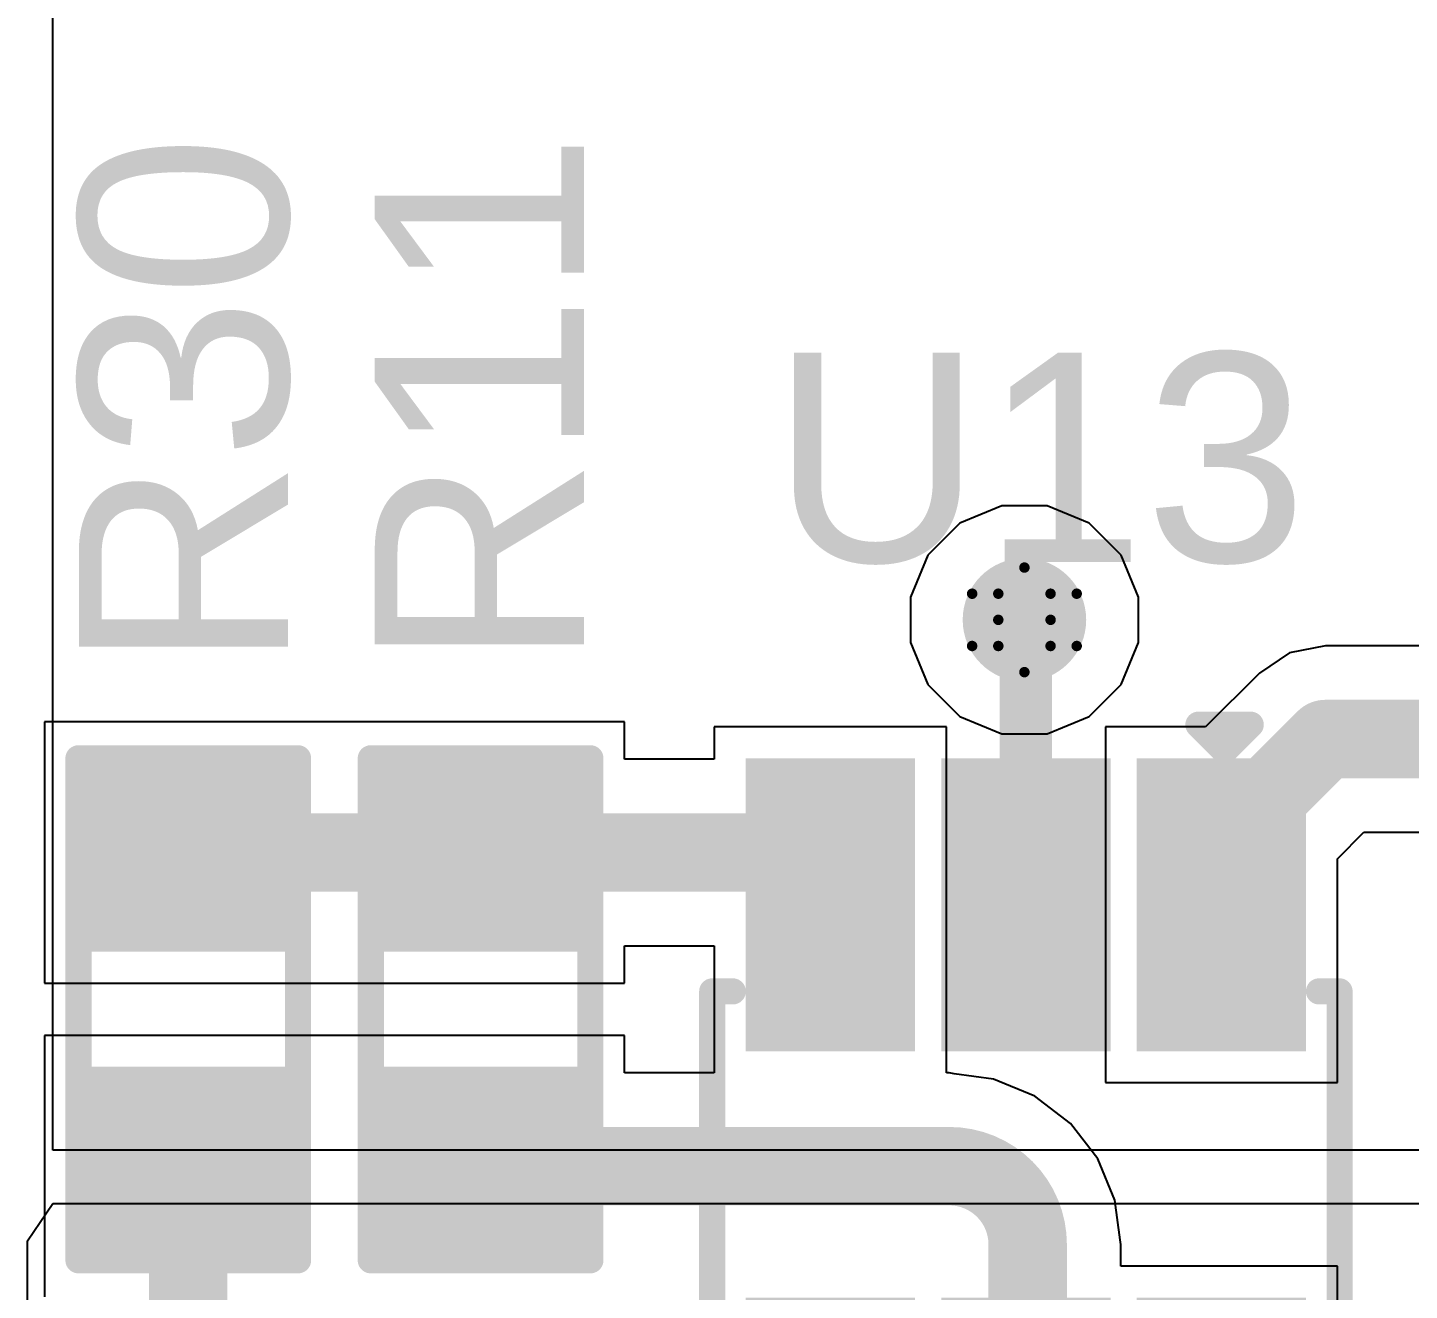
# Model space of a CAD drawing. Header units: inches. Extents: x 24 to 500, y 68 to 269.
# Drawn here: x 375.67 to 382.38, y 108.41 to 114.54 of the extents above; entities that cross this region are included whole.
import ezdxf

# ---------------------------------------------------------------- set-up
doc = ezdxf.new("R2010")
doc.units = ezdxf.units.IN
for name, color, linetype in [('Bottom Layer', 5, 'Continuous'), ('Drill Drawing', 1, 'Continuous'), ('Layer 1', 16, 'Continuous'), ('Layer 2', 76, 'Continuous'), ('Top Layer', 1, 'Continuous'), ('Top Overlay', 2, 'Continuous'), ('Top Paste', 8, 'Continuous'), ('Top Solder', 216, 'Continuous'), ('Via Holes', 16, 'Continuous')]:
    doc.layers.add(name, color=color, linetype=linetype)
doc.styles.add('Arial', font='', dxfattribs={"height": 0.2})
doc.styles.get('Arial').set_extended_font_data('Arial')

# ---------------------------------------------------------------- blocks, each defined once
blk = doc.blocks.new('SOT_23_6_33')
at = {"layer": 'Top Layer'}
for points in [[(-1.92000505, 1.26000002), (-0.70000495, 1.26000002), (-0.70000495, 0.64000126), (-1.92000505, 0.64000126)], [(0.70000749, 1.26000002), (1.92000759, 1.26000002), (1.92000759, 0.64000126), (0.70000749, 0.64000126)], [(-1.92000251, 0.30998922), (-0.70000241, 0.30998922), (-0.70000241, -0.31000954), (-1.92000251, -0.31000954)], [(0.70000495, 0.30998922), (1.92000505, 0.30998922), (1.92000505, -0.31000954), (0.70000495, -0.31000954)], [(-1.92000505, -0.64001904), (-0.70000495, -0.64001904), (-0.70000495, -1.2600178), (-1.92000505, -1.2600178)], [(0.70000495, -0.64002158), (1.92000505, -0.64002158), (1.92000505, -1.26002034), (0.70000495, -1.26002034)]]:
    blk.add_hatch(color=1, dxfattribs=at).paths.add_polyline_path(points)
at = {"layer": 'Top Paste'}
for points in [[(-1.92000505, 1.26000002), (-0.70000495, 1.26000002), (-0.70000495, 0.64000126), (-1.92000505, 0.64000126)], [(0.70000749, 1.26000002), (1.92000759, 1.26000002), (1.92000759, 0.64000126), (0.70000749, 0.64000126)], [(-1.92000251, 0.30998922), (-0.70000241, 0.30998922), (-0.70000241, -0.31000954), (-1.92000251, -0.31000954)], [(0.70000495, 0.30998922), (1.92000505, 0.30998922), (1.92000505, -0.31000954), (0.70000495, -0.31000954)], [(-1.92000505, -0.64001904), (-0.70000495, -0.64001904), (-0.70000495, -1.2600178), (-1.92000505, -1.2600178)], [(0.70000495, -0.64002158), (1.92000505, -0.64002158), (1.92000505, -1.26002034), (0.70000495, -1.26002034)]]:
    blk.add_hatch(color=8, dxfattribs=at).paths.add_polyline_path(points)
at = {"layer": 'Top Solder'}
for points in [[(-2.02160505, 1.36160002), (-0.5984049499999999, 1.36160002), (-0.5984049499999999, 0.53840126), (-2.02160505, 0.53840126)], [(0.5984074899999999, 1.36160002), (2.02160759, 1.36160002), (2.02160759, 0.53840126), (0.5984074899999999, 0.53840126)], [(-2.02160251, 0.41158922), (-0.5984024099999999, 0.41158922), (-0.5984024099999999, -0.41160954), (-2.02160251, -0.41160954)], [(0.5984049499999999, 0.41158922), (2.02160505, 0.41158922), (2.02160505, -0.41160954), (0.5984049499999999, -0.41160954)], [(-2.02160505, -0.53841904), (-0.5984049499999999, -0.53841904), (-0.5984049499999999, -1.3616178), (-2.02160505, -1.3616178)], [(0.5984049499999999, -0.53842158), (2.02160505, -0.53842158), (2.02160505, -1.36162034), (0.5984049499999999, -1.36162034)]]:
    blk.add_hatch(color=216, dxfattribs=at).paths.add_polyline_path(points)
at = {"layer": 'Top Overlay'}
for points in [[(0.86362286, 1.52398984, 0.127, 0.127, 0), (-0.8889746000000001, 1.52398984, 0.127, 0.127, 0)], [(-0.8889746000000001, 1.42401544, 0.127, 0.127, 0), (-0.8889746000000001, 1.52398984, 0.127, 0.127, 0)], [(0.86362794, 1.42401544, 0.127, 0.127, 0), (0.86362286, 1.52398984, 0.127, 0.127, 0)], [(-2.0573746, 0.96518984, 0.127, 0.127, 0), (-2.1843746, 1.09218984, 0.127, 0.127, 0)], [(-2.18437206, 0.8381873, 0.127, 0.127, 0), (-2.1843746, 1.09218984, 0.127, 0.127, 0)], [(-2.18437206, 0.8381873, 0.127, 0.127, 0), (-2.0573746, 0.96518984, 0.127, 0.127, 0)], [(-0.88897206, -1.52400762, 0.127, 0.127, 0), (-0.8889746000000001, -1.4239875, 0.127, 0.127, 0)], [(0.8636254, -1.52401016, 0.127, 0.127, 0), (0.8636254, -1.42398496, 0.127, 0.127, 0)], [(0.8636254, -1.52401016, 0.127, 0.127, 0), (-0.88897206, -1.52400762, 0.127, 0.127, 0)]]:
    blk.add_lwpolyline(points, format="xyseb", dxfattribs=at)
for points in [[(-0.9207246, 1.52398984, 0.0635, 0.0635, 1), (-0.8572246, 1.52398984, 0.0635, 0.0635, 1)], [(-0.9207246, 1.52398984, 0.0635, 0.0635, 1), (-0.8572246, 1.52398984, 0.0635, 0.0635, 1)], [(0.8318728599999999, 1.52398984, 0.0635, 0.0635, 1), (0.8953728599999999, 1.52398984, 0.0635, 0.0635, 1)], [(0.8318728599999999, 1.52398984, 0.0635, 0.0635, 1), (0.8953728599999999, 1.52398984, 0.0635, 0.0635, 1)], [(-0.9207246, 1.42401544, 0.0635, 0.0635, 1), (-0.8572246, 1.42401544, 0.0635, 0.0635, 1)], [(0.8318779399999999, 1.42401544, 0.0635, 0.0635, 1), (0.8953779399999999, 1.42401544, 0.0635, 0.0635, 1)], [(-2.2161246, 1.09218984, 0.0635, 0.0635, 1), (-2.1526246, 1.09218984, 0.0635, 0.0635, 1)], [(-2.2161246, 1.09218984, 0.0635, 0.0635, 1), (-2.1526246, 1.09218984, 0.0635, 0.0635, 1)], [(-2.0891246, 0.96518984, 0.0635, 0.0635, 1), (-2.0256246, 0.96518984, 0.0635, 0.0635, 1)], [(-2.0891246, 0.96518984, 0.0635, 0.0635, 1), (-2.0256246, 0.96518984, 0.0635, 0.0635, 1)], [(-2.21612206, 0.8381873, 0.0635, 0.0635, 1), (-2.15262206, 0.8381873, 0.0635, 0.0635, 1)], [(-2.21612206, 0.8381873, 0.0635, 0.0635, 1), (-2.15262206, 0.8381873, 0.0635, 0.0635, 1)], [(-0.9207246, -1.4239875, 0.0635, 0.0635, 1), (-0.8572246, -1.4239875, 0.0635, 0.0635, 1)], [(0.8318754, -1.42398496, 0.0635, 0.0635, 1), (0.8953753999999999, -1.42398496, 0.0635, 0.0635, 1)], [(-0.92072206, -1.52400762, 0.0635, 0.0635, 1), (-0.8572220599999999, -1.52400762, 0.0635, 0.0635, 1)], [(-0.92072206, -1.52400762, 0.0635, 0.0635, 1), (-0.8572220599999999, -1.52400762, 0.0635, 0.0635, 1)], [(0.8318754, -1.52401016, 0.0635, 0.0635, 1), (0.8953753999999999, -1.52401016, 0.0635, 0.0635, 1)], [(0.8318754, -1.52401016, 0.0635, 0.0635, 1), (0.8953753999999999, -1.52401016, 0.0635, 0.0635, 1)]]:
    blk.add_lwpolyline(points, format="xyseb", close=True, dxfattribs=at)
blk = doc.blocks.new('R___0603_130')
at = {"layer": 'Top Layer'}
for points in [[(-0.38101016, 0.4445), (-0.38101016, -0.4445), (-1.14301016, -0.4445), (-1.14301016, 0.4445)], [(1.14298984, 0.4445), (1.14298984, -0.4445), (0.38098984, -0.4445), (0.38098984, 0.4445)]]:
    blk.add_hatch(color=1, dxfattribs=at).paths.add_polyline_path(points)
at = {"layer": 'Top Paste'}
for points in [[(-0.38101016, 0.4445), (-0.38101016, -0.4445), (-1.14301016, -0.4445), (-1.14301016, 0.4445)], [(1.14298984, 0.4445), (1.14298984, -0.4445), (0.38098984, -0.4445), (0.38098984, 0.4445)]]:
    blk.add_hatch(color=8, dxfattribs=at).paths.add_polyline_path(points)
at = {"layer": 'Top Solder'}
for points in [[(-0.27941016, 0.5460999999999999), (-0.27941016, -0.5460999999999999), (-1.24461016, -0.5460999999999999), (-1.24461016, 0.5460999999999999)], [(1.24458984, 0.5460999999999999), (1.24458984, -0.5460999999999999), (0.27938984, -0.5460999999999999), (0.27938984, 0.5460999999999999)]]:
    blk.add_hatch(color=216, dxfattribs=at).paths.add_polyline_path(points)
at = {"layer": 'Top Overlay'}
for points in [[(1.21918984, 0.5334, 0.127, 0.127, 0), (-1.21921016, 0.5334, 0.127, 0.127, 0)], [(-1.21921016, -0.5334, 0.127, 0.127, 0), (-1.21921016, 0.5334, 0.127, 0.127, 0)], [(1.2191873, -0.5333974599999999, 0.127, 0.127, 0), (1.21918984, 0.5334, 0.127, 0.127, 0)], [(-1.21921016, -0.5334, 0.127, 0.127, 0), (1.2191873, -0.5333974599999999, 0.127, 0.127, 0)]]:
    blk.add_lwpolyline(points, format="xyseb", dxfattribs=at)
for points in [[(-1.25096016, 0.5334, 0.0635, 0.0635, 1), (-1.18746016, 0.5334, 0.0635, 0.0635, 1)], [(-1.25096016, 0.5334, 0.0635, 0.0635, 1), (-1.18746016, 0.5334, 0.0635, 0.0635, 1)], [(1.18743984, 0.5334, 0.0635, 0.0635, 1), (1.25093984, 0.5334, 0.0635, 0.0635, 1)], [(1.18743984, 0.5334, 0.0635, 0.0635, 1), (1.25093984, 0.5334, 0.0635, 0.0635, 1)], [(-1.25096016, -0.5334, 0.0635, 0.0635, 1), (-1.18746016, -0.5334, 0.0635, 0.0635, 1)], [(-1.25096016, -0.5334, 0.0635, 0.0635, 1), (-1.18746016, -0.5334, 0.0635, 0.0635, 1)], [(1.1874373, -0.5333974599999999, 0.0635, 0.0635, 1), (1.2509373, -0.5333974599999999, 0.0635, 0.0635, 1)], [(1.1874373, -0.5333974599999999, 0.0635, 0.0635, 1), (1.2509373, -0.5333974599999999, 0.0635, 0.0635, 1)]]:
    blk.add_lwpolyline(points, format="xyseb", close=True, dxfattribs=at)
blk = doc.blocks.new('RES_0603_146')
at = {"layer": 'Top Layer'}
for points in [[(-0.3810076199999999, 0.44447714), (-0.3810076199999999, -0.44452286), (-1.14300762, -0.44452286), (-1.14300762, 0.44447714)], [(1.14298984, 0.44447968), (1.14298984, -0.44452032), (0.38098984, -0.44452032), (0.38098984, 0.44447968)]]:
    blk.add_hatch(color=1, dxfattribs=at).paths.add_polyline_path(points)
at = {"layer": 'Top Paste'}
for points in [[(-0.3810076199999999, 0.44447714), (-0.3810076199999999, -0.44452286), (-1.14300762, -0.44452286), (-1.14300762, 0.44447714)], [(1.14298984, 0.44447968), (1.14298984, -0.44452032), (0.38098984, -0.44452032), (0.38098984, 0.44447968)]]:
    blk.add_hatch(color=8, dxfattribs=at).paths.add_polyline_path(points)
at = {"layer": 'Top Solder'}
for points in [[(-0.27940762, 0.54607714), (-0.27940762, -0.54612286), (-1.24460762, -0.54612286), (-1.24460762, 0.54607714)], [(1.24458984, 0.54607968), (1.24458984, -0.54612032), (0.27938984, -0.54612032), (0.27938984, 0.54607968)]]:
    blk.add_hatch(color=216, dxfattribs=at).paths.add_polyline_path(points)
at = {"layer": 'Top Overlay'}
for points in [[(-1.21921016, 0.5333796799999999, 0.127, 0.127, 0), (1.21918984, 0.5333796799999999, 0.127, 0.127, 0)], [(-1.21921016, 0.5333796799999999, 0.127, 0.127, 0), (-1.21921016, -0.53342032, 0.127, 0.127, 0)], [(1.21918984, 0.5333796799999999, 0.127, 0.127, 0), (1.21919238, -0.53342032, 0.127, 0.127, 0)], [(-1.21921016, -0.53342032, 0.127, 0.127, 0), (1.21919238, -0.53342032, 0.127, 0.127, 0)]]:
    blk.add_lwpolyline(points, format="xyseb", dxfattribs=at)
for points in [[(-1.25096016, 0.5333796799999999, 0.0635, 0.0635, 1), (-1.18746016, 0.5333796799999999, 0.0635, 0.0635, 1)], [(-1.25096016, 0.5333796799999999, 0.0635, 0.0635, 1), (-1.18746016, 0.5333796799999999, 0.0635, 0.0635, 1)], [(1.18743984, 0.5333796799999999, 0.0635, 0.0635, 1), (1.25093984, 0.5333796799999999, 0.0635, 0.0635, 1)], [(1.18743984, 0.5333796799999999, 0.0635, 0.0635, 1), (1.25093984, 0.5333796799999999, 0.0635, 0.0635, 1)], [(-1.25096016, -0.53342032, 0.0635, 0.0635, 1), (-1.18746016, -0.53342032, 0.0635, 0.0635, 1)], [(-1.25096016, -0.53342032, 0.0635, 0.0635, 1), (-1.18746016, -0.53342032, 0.0635, 0.0635, 1)], [(1.18744238, -0.53342032, 0.0635, 0.0635, 1), (1.25094238, -0.53342032, 0.0635, 0.0635, 1)], [(1.18744238, -0.53342032, 0.0635, 0.0635, 1), (1.25094238, -0.53342032, 0.0635, 0.0635, 1)]]:
    blk.add_lwpolyline(points, format="xyseb", close=True, dxfattribs=at)

msp = doc.modelspace()

# ---------------------------------------------------------------- hatches: boundary and pattern name
at = {"layer": 'Bottom Layer'}
h = msp.add_hatch(color=5, dxfattribs=at)
edge = h.paths.add_edge_path()
edge.add_arc((380.51386432, 111.66837712), 0.2999994, 0, 360)
at = {"layer": 'Layer 1'}
h = msp.add_hatch(color=16, dxfattribs=at)
edge = h.paths.add_edge_path()
edge.add_arc((380.51386432, 111.66837712), 0.2999994, 0, 360)
at = {"layer": 'Layer 2'}
h = msp.add_hatch(color=76, dxfattribs=at)
edge = h.paths.add_edge_path()
edge.add_arc((380.51386432, 111.66837712), 0.2999994, 0, 360)
at = {"layer": 'Top Layer'}
h = msp.add_hatch(color=1, dxfattribs=at)
edge = h.paths.add_edge_path()
edge.add_arc((380.51386432, 111.66837712), 0.2999994, 0, 360)
at = {"layer": 'Via Holes'}
h = msp.add_hatch(color=7, dxfattribs=at)
edge = h.paths.add_edge_path()
edge.add_arc((380.51386432, 111.66837712), 0.1499997, 0, 360)

# ---------------------------------------------------------------- linework, layer by layer
at = {"layer": 'Bottom Layer'}
for p, q in [((375.7929999999999, 109.093), (375.7929999999999, 117.475)), ((380.40366642, 112.22237652), (380.20004986, 112.13803582)), ((380.62406222, 112.22237652), (380.40366642, 112.22237652)), ((380.82767878, 112.13803582), (380.62406222, 112.22237652)), ((380.20004986, 112.13803582), (380.04420562, 111.98219158)), ((380.98352302, 111.98219158), (380.82767878, 112.13803582)), ((380.04420562, 111.98219158), (379.95986492, 111.77857502)), ((381.06786372, 111.77857502), (380.98352302, 111.98219158)), ((379.95986492, 111.77857502), (379.95986492, 111.55817922)), ((381.06786372, 111.55817922), (381.06786372, 111.77857502)), ((379.95986492, 111.55817922), (380.04420562, 111.35456266)), ((380.98352302, 111.35456266), (381.06786372, 111.55817922)), ((380.04420562, 111.35456266), (380.20004986, 111.19871842)), ((380.82767878, 111.19871842), (380.98352302, 111.35456266)), ((380.20004986, 111.19871842), (380.40366642, 111.11437772)), ((380.62406222, 111.11437772), (380.82767878, 111.19871842)), ((380.40366642, 111.11437772), (380.62406222, 111.11437772)), ((384.6068, 109.093), (375.7929999999999, 109.093)), ((375.67097586, 108.6513194), (375.79300254, 108.83402414)), ((375.79300254, 108.83402414), (383.73446494, 108.83402414)), ((375.67097586, 107.10714926), (375.67097586, 108.6513194))]:
    msp.add_line(p, q, dxfattribs=at)
at = {"layer": 'Drill Drawing'}
for points in [[(380.38686432, 111.79537712, 0.0508, 0.0508, 0), (380.51386432, 111.92237712, 0.0508, 0.0508, 0)], [(380.51386432, 111.92237712, 0.0508, 0.0508, 0), (380.6408643199999, 111.79537712, 0.0508, 0.0508, 0)], [(380.25986432, 111.79537712, 0.0508, 0.0508, 0), (380.38686432, 111.66837712, 0.0508, 0.0508, 0)], [(380.25986432, 111.79537712, 0.0508, 0.0508, 0), (380.38686432, 111.79537712, 0.0508, 0.0508, 0)], [(380.6408643199999, 111.79537712, 0.0508, 0.0508, 0), (380.76786432, 111.79537712, 0.0508, 0.0508, 0)], [(380.6408643199999, 111.66837712, 0.0508, 0.0508, 0), (380.76786432, 111.79537712, 0.0508, 0.0508, 0)], [(380.25986432, 111.54137712, 0.0508, 0.0508, 0), (380.38686432, 111.66837712, 0.0508, 0.0508, 0)], [(380.6408643199999, 111.66837712, 0.0508, 0.0508, 0), (380.76786432, 111.54137712, 0.0508, 0.0508, 0)], [(380.25986432, 111.54137712, 0.0508, 0.0508, 0), (380.38686432, 111.54137712, 0.0508, 0.0508, 0)], [(380.38686432, 111.54137712, 0.0508, 0.0508, 0), (380.51386432, 111.41437712, 0.0508, 0.0508, 0)], [(380.51386432, 111.41437712, 0.0508, 0.0508, 0), (380.6408643199999, 111.54137712, 0.0508, 0.0508, 0)], [(380.6408643199999, 111.54137712, 0.0508, 0.0508, 0), (380.76786432, 111.54137712, 0.0508, 0.0508, 0)]]:
    msp.add_lwpolyline(points, format="xyseb", dxfattribs=at)
for points in [[(380.50116432, 111.92237712, 0.0254, 0.0254, 1), (380.52656432, 111.92237712, 0.0254, 0.0254, 1)], [(380.50116432, 111.92237712, 0.0254, 0.0254, 1), (380.52656432, 111.92237712, 0.0254, 0.0254, 1)], [(380.24716432, 111.79537712, 0.0254, 0.0254, 1), (380.27256432, 111.79537712, 0.0254, 0.0254, 1)], [(380.24716432, 111.79537712, 0.0254, 0.0254, 1), (380.27256432, 111.79537712, 0.0254, 0.0254, 1)], [(380.37416432, 111.79537712, 0.0254, 0.0254, 1), (380.39956432, 111.79537712, 0.0254, 0.0254, 1)], [(380.37416432, 111.79537712, 0.0254, 0.0254, 1), (380.39956432, 111.79537712, 0.0254, 0.0254, 1)], [(380.62816432, 111.79537712, 0.0254, 0.0254, 1), (380.65356432, 111.79537712, 0.0254, 0.0254, 1)], [(380.62816432, 111.79537712, 0.0254, 0.0254, 1), (380.65356432, 111.79537712, 0.0254, 0.0254, 1)], [(380.7551643199999, 111.79537712, 0.0254, 0.0254, 1), (380.78056432, 111.79537712, 0.0254, 0.0254, 1)], [(380.7551643199999, 111.79537712, 0.0254, 0.0254, 1), (380.78056432, 111.79537712, 0.0254, 0.0254, 1)], [(380.37416432, 111.66837712, 0.0254, 0.0254, 1), (380.39956432, 111.66837712, 0.0254, 0.0254, 1)], [(380.37416432, 111.66837712, 0.0254, 0.0254, 1), (380.39956432, 111.66837712, 0.0254, 0.0254, 1)], [(380.62816432, 111.66837712, 0.0254, 0.0254, 1), (380.65356432, 111.66837712, 0.0254, 0.0254, 1)], [(380.62816432, 111.66837712, 0.0254, 0.0254, 1), (380.65356432, 111.66837712, 0.0254, 0.0254, 1)], [(380.24716432, 111.54137712, 0.0254, 0.0254, 1), (380.27256432, 111.54137712, 0.0254, 0.0254, 1)], [(380.24716432, 111.54137712, 0.0254, 0.0254, 1), (380.27256432, 111.54137712, 0.0254, 0.0254, 1)], [(380.37416432, 111.54137712, 0.0254, 0.0254, 1), (380.39956432, 111.54137712, 0.0254, 0.0254, 1)], [(380.37416432, 111.54137712, 0.0254, 0.0254, 1), (380.39956432, 111.54137712, 0.0254, 0.0254, 1)], [(380.62816432, 111.54137712, 0.0254, 0.0254, 1), (380.65356432, 111.54137712, 0.0254, 0.0254, 1)], [(380.62816432, 111.54137712, 0.0254, 0.0254, 1), (380.65356432, 111.54137712, 0.0254, 0.0254, 1)], [(380.7551643199999, 111.54137712, 0.0254, 0.0254, 1), (380.78056432, 111.54137712, 0.0254, 0.0254, 1)], [(380.7551643199999, 111.54137712, 0.0254, 0.0254, 1), (380.78056432, 111.54137712, 0.0254, 0.0254, 1)], [(380.50116432, 111.41437712, 0.0254, 0.0254, 1), (380.52656432, 111.41437712, 0.0254, 0.0254, 1)], [(380.50116432, 111.41437712, 0.0254, 0.0254, 1), (380.52656432, 111.41437712, 0.0254, 0.0254, 1)]]:
    msp.add_lwpolyline(points, format="xyseb", close=True, dxfattribs=at)
at = {"layer": 'Layer 2'}
for p, q in [((380.40366642, 112.22237652), (380.20004986, 112.13803582)), ((380.62406222, 112.22237652), (380.40366642, 112.22237652)), ((380.82767878, 112.13803582), (380.62406222, 112.22237652)), ((380.20004986, 112.13803582), (380.04420562, 111.98219158)), ((380.98352302, 111.98219158), (380.82767878, 112.13803582)), ((380.04420562, 111.98219158), (379.95986492, 111.77857502)), ((381.06786372, 111.77857502), (380.98352302, 111.98219158)), ((379.95986492, 111.77857502), (379.95986492, 111.55817922)), ((381.06786372, 111.55817922), (381.06786372, 111.77857502)), ((379.95986492, 111.55817922), (380.04420562, 111.35456266)), ((380.98352302, 111.35456266), (381.06786372, 111.55817922)), ((380.04420562, 111.35456266), (380.20004986, 111.19871842)), ((380.82767878, 111.19871842), (380.98352302, 111.35456266)), ((380.20004986, 111.19871842), (380.40366642, 111.11437772)), ((380.62406222, 111.11437772), (380.82767878, 111.19871842)), ((380.40366642, 111.11437772), (380.62406222, 111.11437772))]:
    msp.add_line(p, q, dxfattribs=at)
at = {"layer": 'Top Layer'}
for p, q in [((381.8023047199999, 111.50825552), (381.65527428, 111.4100134)), ((381.975741, 111.5427538), (381.8023047199999, 111.50825552)), ((382.43305276, 111.5427538), (381.975741, 111.5427538)), ((381.65527428, 111.4100134), (381.39401496, 111.14875408)), ((377.14984768, 111.1737553), (375.7528527599999, 111.1737553)), ((375.7528527599999, 111.1737553), (375.7528527599999, 109.9037553)), ((377.173109, 111.17374006), (377.14984768, 111.17376038)), ((377.14984768, 111.17376038), (377.14984768, 111.1737553)), ((377.173109, 111.17373498), (377.173109, 111.17374006)), ((378.57010392, 111.17373498), (377.173109, 111.17373498)), ((378.57010392, 110.99196242), (378.57010392, 111.17373498)), ((380.13493188, 111.14875408), (379.00693312, 111.14875408)), ((379.00693312, 111.14875408), (379.00693312, 110.99196242)), ((380.13493188, 109.46794464), (380.13493188, 111.14875408)), ((381.39401496, 111.14875408), (380.90695218, 111.14875408)), ((380.90695218, 111.14875408), (380.90695218, 109.42075652)), ((379.00693312, 110.99196242), (378.57010392, 110.99196242)), ((382.03495094, 110.50782318), (382.16346732, 110.63633956)), ((382.16346732, 110.63633956), (382.43305276, 110.63633956)), ((382.03495094, 109.42075652), (382.03495094, 110.50782318)), ((378.57010392, 109.90373498), (378.57010392, 110.08554818)), ((378.57010392, 110.08554818), (379.00693312, 110.08554818)), ((379.00693312, 110.08554818), (379.00693312, 109.46794464)), ((375.7528527599999, 109.9037553), (377.14984768, 109.9037553)), ((377.14984768, 109.9037553), (377.14984768, 109.90375022)), ((377.14984768, 109.90375022), (377.173109, 109.9037299)), ((377.173109, 109.9037299), (377.173109, 109.90373498)), ((377.173109, 109.90373498), (378.57010392, 109.90373498)), ((377.14984768, 109.6497553), (375.7528527599999, 109.6497553)), ((375.7528527599999, 109.6497553), (375.7528527599999, 108.3797553)), ((377.17311154, 109.6497426), (377.14984768, 109.64976038)), ((377.14984768, 109.64976038), (377.14984768, 109.6497553)), ((377.17311154, 109.64973752), (377.17311154, 109.6497426)), ((378.57010646, 109.64973752), (377.17311154, 109.64973752)), ((378.57010646, 109.46794464), (378.57010646, 109.64973752)), ((379.00693312, 109.46794464), (378.57010646, 109.46794464)), ((380.14877742, 109.46794464), (380.13493188, 109.46794464)), ((380.172341, 109.46325834), (380.14877742, 109.46794464)), ((380.36427102, 109.43799042), (380.172341, 109.46325834)), ((380.56508088, 109.35481304), (380.36427102, 109.43799042)), ((380.90695218, 109.42075652), (382.03495094, 109.42075652)), ((380.7375163999999, 109.22249428), (380.56508088, 109.35481304)), ((380.86983516, 109.05005876), (380.7375163999999, 109.22249428)), ((380.95301254, 108.8492489), (380.86983516, 109.05005876)), ((380.97828046, 108.65731888), (380.95301254, 108.8492489)), ((380.98296676, 108.6337553), (380.97828046, 108.65731888)), ((380.98296676, 108.52874408), (380.98296676, 108.6337553)), ((381.08494014, 108.52874408), (380.98296676, 108.52874408)), ((381.08494014, 108.52874154), (381.08494014, 108.52874408)), ((382.03495094, 108.52874154), (381.08494014, 108.52874154)), ((382.03495094, 107.44167488), (382.03495094, 108.52874154))]:
    msp.add_line(p, q, dxfattribs=at)
for points in [[(380.51386432, 111.66837712, 0.254, 0.254, 0), (380.52094076, 111.66837712, 0.254, 0.254, 0)], [(380.52094076, 110.28475276, 0.254, 0.254, 0), (380.52094076, 111.66837712, 0.254, 0.254, 0)], [(381.47095156, 110.58475724, 0.3809999999999999, 0.3809999999999999, 0), (381.975741, 111.08954668, 0.3809999999999999, 0.3809999999999999, 0)], [(381.975741, 111.08954668, 0.3809999999999999, 0.3809999999999999, 0), (383.13155276, 111.08954668, 0.3809999999999999, 0.3809999999999999, 0)], [(381.47095156, 110.2847553, 0.3809999999999999, 0.3809999999999999, 0), (381.47095156, 110.58475724, 0.3809999999999999, 0.3809999999999999, 0)], [(376.4513426, 110.53874514, 0.3809999999999999, 0.3809999999999999, 0), (376.45135276, 110.5387553, 0.3809999999999999, 0.3809999999999999, 0)], [(376.45135276, 110.5387553, 0.3809999999999999, 0.3809999999999999, 0), (379.5709325, 110.5387553, 0.3809999999999999, 0.3809999999999999, 0)], [(379.5709198, 110.284768, 0.3809999999999999, 0.3809999999999999, 0), (379.5709325, 110.2847553, 0.3809999999999999, 0.3809999999999999, 0)], [(376.45135276, 107.9187453, 0.3809999999999999, 0.3809999999999999, 0), (376.45135276, 109.0147553, 0.3809999999999999, 0.3809999999999999, 0)], [(377.87160646, 109.01473752, 0.3809999999999999, 0.3809999999999999, 0), (380.14877742, 109.01473752, 0.3809999999999999, 0.3809999999999999, 0)], [(380.14877742, 109.01473752, 0.3809999999999999, 0.3809999999999999, -0.4142135623730951), (380.52975964, 108.6337553, 0.3809999999999999, 0.3809999999999999, 0)], [(380.52975964, 105.76856672, 0.3809999999999999, 0.3809999999999999, 0), (380.52975964, 108.6337553, 0.3809999999999999, 0.3809999999999999, 0)]]:
    msp.add_lwpolyline(points, format="xyseb", dxfattribs=at)
for points in [[(380.45036432, 111.66837712, 0.127, 0.127, 1), (380.57736432, 111.66837712, 0.127, 0.127, 1)], [(380.45744076, 111.66837712, 0.127, 0.127, 1), (380.5844407599999, 111.66837712, 0.127, 0.127, 1)], [(380.45744076, 111.66837712, 0.127, 0.127, 1), (380.5844407599999, 111.66837712, 0.127, 0.127, 1)], [(381.880491, 111.08954668, 0.1905, 0.1905, 1), (382.070991, 111.08954668, 0.1905, 0.1905, 1)], [(381.880491, 111.08954668, 0.1905, 0.1905, 1), (382.070991, 111.08954668, 0.1905, 0.1905, 1)], [(381.37570156, 110.58475724, 0.1905, 0.1905, 1), (381.56620156, 110.58475724, 0.1905, 0.1905, 1)], [(381.37570156, 110.58475724, 0.1905, 0.1905, 1), (381.56620156, 110.58475724, 0.1905, 0.1905, 1)], [(376.3560926, 110.53874514, 0.1905, 0.1905, 1), (376.5465926, 110.53874514, 0.1905, 0.1905, 1)], [(376.3561027599999, 110.5387553, 0.1905, 0.1905, 1), (376.54660276, 110.5387553, 0.1905, 0.1905, 1)], [(376.3561027599999, 110.5387553, 0.1905, 0.1905, 1), (376.54660276, 110.5387553, 0.1905, 0.1905, 1)], [(379.4756825, 110.5387553, 0.1905, 0.1905, 1), (379.6661825, 110.5387553, 0.1905, 0.1905, 1)], [(379.4756698, 110.284768, 0.1905, 0.1905, 1), (379.6661698, 110.284768, 0.1905, 0.1905, 1)], [(379.4756825, 110.2847553, 0.1905, 0.1905, 1), (379.6661825, 110.2847553, 0.1905, 0.1905, 1)], [(381.37570156, 110.2847553, 0.1905, 0.1905, 1), (381.56620156, 110.2847553, 0.1905, 0.1905, 1)], [(380.45744076, 110.28475276, 0.127, 0.127, 1), (380.5844407599999, 110.28475276, 0.127, 0.127, 1)], [(376.3561027599999, 109.0147553, 0.1905, 0.1905, 1), (376.54660276, 109.0147553, 0.1905, 0.1905, 1)], [(377.77635646, 109.01473752, 0.1905, 0.1905, 1), (377.96685646, 109.01473752, 0.1905, 0.1905, 1)], [(380.05352742, 109.01473752, 0.1905, 0.1905, 1), (380.24402742, 109.01473752, 0.1905, 0.1905, 1)], [(380.05352742, 109.01473752, 0.1905, 0.1905, 1), (380.24402742, 109.01473752, 0.1905, 0.1905, 1)], [(380.43450964, 108.6337553, 0.1905, 0.1905, 1), (380.62500964, 108.6337553, 0.1905, 0.1905, 1)], [(380.43450964, 108.6337553, 0.1905, 0.1905, 1), (380.62500964, 108.6337553, 0.1905, 0.1905, 1)]]:
    msp.add_lwpolyline(points, format="xyseb", close=True, dxfattribs=at)

# ---------------------------------------------------------------- block references
for name, p, rotation in [('SOT_23_6_33', (380.52095092, 108.9747503), 270), ('R___0603_130', (376.45135276, 109.77674514), 270), ('RES_0603_146', (377.8715836, 109.77674514), 90)]:
    msp.add_blockref(name, p, dxfattribs=dict(rotation=rotation))

# ---------------------------------------------------------------- texts
at = {"layer": 'Top Overlay', "style": 'Arial'}
for s, rotation, p in [('R30', 90, (376.9358323599999, 111.4217736)), ('R11', 90, (378.37351554, 111.43285562)), ('U13', 360, (379.2845500399999, 111.94984722))]:
    msp.add_text(s, height=1.016, rotation=rotation, dxfattribs=at).set_placement(p)

doc.saveas('drawing.dxf')
